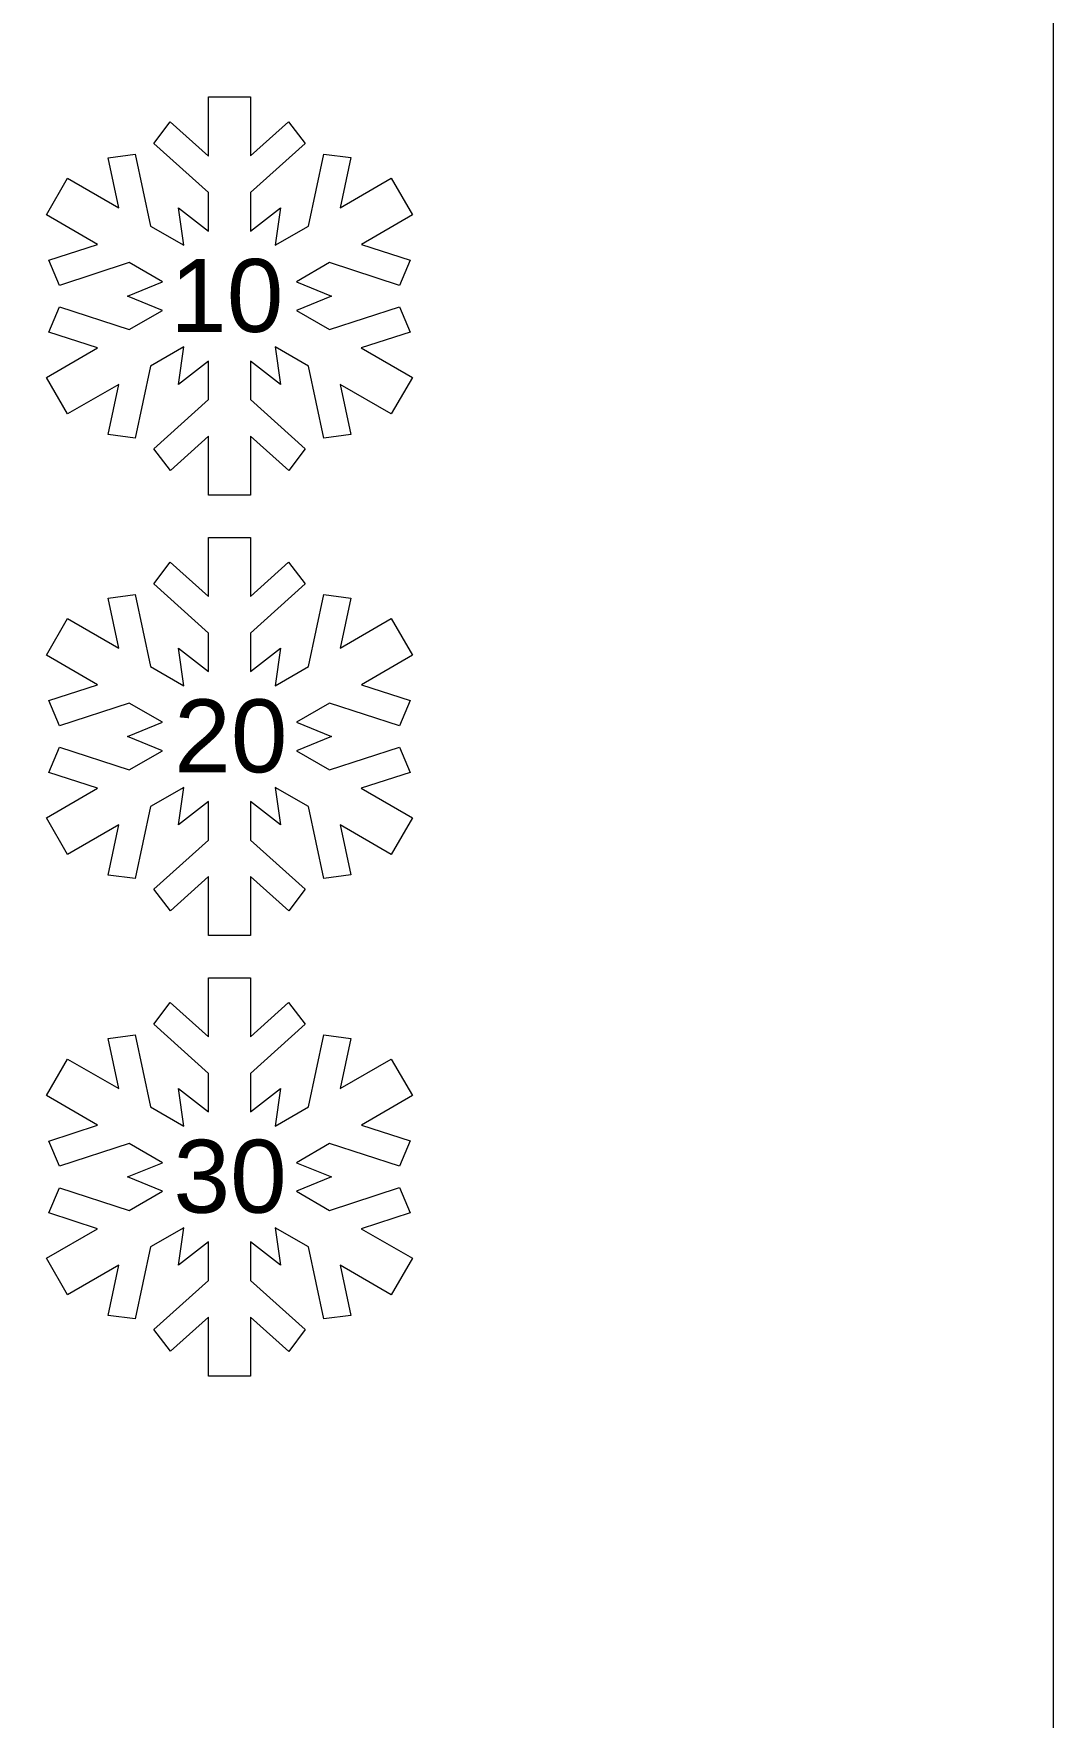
# Model space of a CAD drawing. Header units: millimetres. Extents: x -939 to 939, y -901 to -426.
# Drawn here: x 476.6 to 553.1, y -774.9 to -648.6 of the extents above; entities that cross this region are included whole.
import ezdxf

# ---------------------------------------------------------------- set-up
doc = ezdxf.new("R2010")
doc.units = ezdxf.units.MM
doc.header["$MEASUREMENT"] = 0
doc.layers.add('Camada 1', color=7, linetype='Continuous')
doc.styles.add('0', font='arial.ttf', dxfattribs={"height": 1})

msp = doc.modelspace()

# ---------------------------------------------------------------- linework, layer by layer
at = {"layer": 'Camada 1', "color": 142, "lineweight": 20}
msp.add_lwpolyline([(167.0521, -901.2768), (553.1317, -901.2768), (553.1317, -506.73), (167.0521, -506.73), (167.0521, -901.2768)], close=True, dxfattribs=at)
at = {"layer": 'Camada 1', "color": 250, "lineweight": 20}
for points in [[(498.7947, -670.7627), (498.7947, -670.7627), (496.2969, -669.3206), (496.2969, -669.3206), (496.2969, -669.3206), (496.2969, -669.3206), (498.931, -668.2525), (498.931, -668.2525), (498.931, -668.2525), (498.931, -668.2525), (496.2971, -667.1848), (496.2971, -667.1848), (496.2971, -667.1848), (496.2971, -667.1848), (498.7956, -665.7421), (498.7956, -665.7421), (498.7956, -665.7421), (498.7956, -665.7421), (504.0407, -667.4444), (504.0407, -667.4444), (504.0407, -667.4444), (504.0407, -667.4444), (504.8296, -665.555), (504.8296, -665.555), (504.8296, -665.555), (504.8296, -665.555), (501.1746, -664.3687), (501.1746, -664.3687), (501.1746, -664.3687), (501.1746, -664.3687), (505.0112, -662.1536), (505.0112, -662.1536), (505.0112, -662.1536), (505.0112, -662.1536), (503.4252, -659.4062), (503.4252, -659.4062), (503.4252, -659.4062), (503.4252, -659.4062), (499.5877, -661.6217), (499.5877, -661.6217), (499.5877, -661.6217), (499.5877, -661.6217), (500.389, -657.8574), (500.389, -657.8574), (500.389, -657.8574), (500.389, -657.8574), (498.3585, -657.5967), (498.3585, -657.5967), (498.3585, -657.5967), (498.3585, -657.5967), (497.2089, -662.9951), (497.2089, -662.9951), (497.2089, -662.9951), (497.2089, -662.9951), (494.7107, -664.4376), (494.7107, -664.4376), (494.7107, -664.4376), (494.7107, -664.4376), (495.1029, -661.6219), (495.1029, -661.6219), (495.1029, -661.6219), (495.1029, -661.6219), (492.861, -663.369), (492.861, -663.369), (492.861, -663.369), (492.861, -663.369), (492.861, -660.4847), (492.861, -660.4847), (492.861, -660.4847), (492.861, -660.4847), (496.9579, -656.7933), (496.9579, -656.7933), (496.9579, -656.7933), (496.9579, -656.7933), (495.7163, -655.1648), (495.7163, -655.1648), (495.7163, -655.1648), (495.7163, -655.1648), (492.861, -657.7372), (492.861, -657.7372), (492.861, -657.7372), (492.861, -657.7372), (492.861, -653.3064), (492.861, -653.3064), (492.861, -653.3064), (492.861, -653.3064), (489.6886, -653.3064), (489.6886, -653.3064), (489.6886, -653.3064), (489.6886, -653.3064), (489.6886, -657.7379), (489.6886, -657.7379), (489.6886, -657.7379), (489.6886, -657.7379), (486.8295, -655.1618), (486.8295, -655.1618), (486.8295, -655.1618), (486.8295, -655.1618), (485.5879, -656.7903), (485.5879, -656.7903), (485.5879, -656.7903), (485.5879, -656.7903), (489.6886, -660.4847), (489.6886, -660.4847), (489.6886, -660.4847), (489.6886, -660.4847), (489.6886, -663.369), (489.6886, -663.369), (489.6886, -663.369), (489.6886, -663.369), (487.4467, -661.6219), (487.4467, -661.6219), (487.4467, -661.6219), (487.4467, -661.6219), (487.8389, -664.4376), (487.8389, -664.4376), (487.8389, -664.4376), (487.8389, -664.4376), (485.3409, -662.9951), (485.3409, -662.9951), (485.3409, -662.9951), (485.3409, -662.9951), (484.1922, -657.601), (484.1922, -657.601), (484.1922, -657.601), (484.1922, -657.601), (482.1612, -657.8627), (482.1612, -657.8627), (482.1612, -657.8627), (482.1612, -657.8627), (482.9614, -661.6217), (482.9614, -661.6217), (482.9614, -661.6217), (482.9614, -661.6217), (479.1242, -659.4062), (479.1242, -659.4062), (479.1242, -659.4062), (479.1242, -659.4062), (477.538, -662.1536), (477.538, -662.1536), (477.538, -662.1536), (477.538, -662.1536), (481.3759, -664.3689), (481.3759, -664.3689), (481.3759, -664.3689), (481.3759, -664.3689), (477.7153, -665.5574), (477.7153, -665.5574), (477.7153, -665.5574), (477.7153, -665.5574), (478.5049, -667.4468), (478.5049, -667.4468), (478.5049, -667.4468), (478.5049, -667.4468), (483.7547, -665.7425), (483.7547, -665.7425), (483.7547, -665.7425), (483.7547, -665.7425), (486.2527, -667.1846), (486.2527, -667.1846), (486.2527, -667.1846), (486.2527, -667.1846), (483.6184, -668.2525), (483.6184, -668.2525), (483.6184, -668.2525), (483.6184, -668.2525), (486.2531, -669.3206), (486.2531, -669.3206), (486.2531, -669.3206), (486.2531, -669.3206), (483.7547, -670.7633), (483.7547, -670.7633), (483.7547, -670.7633), (483.7547, -670.7633), (478.5093, -669.061), (478.5093, -669.061), (478.5093, -669.061), (478.5093, -669.061), (477.7202, -670.9506), (477.7202, -670.9506), (477.7202, -670.9506), (477.7202, -670.9506), (481.3754, -672.1367), (481.3754, -672.1367), (481.3754, -672.1367), (481.3754, -672.1367), (477.538, -674.3523), (477.538, -674.3523), (477.538, -674.3523), (477.538, -674.3523), (479.1242, -677.0997), (479.1242, -677.0997), (479.1242, -677.0997), (479.1242, -677.0997), (482.9623, -674.884), (482.9623, -674.884), (482.9623, -674.884), (482.9623, -674.884), (482.161, -678.6481), (482.161, -678.6481), (482.161, -678.6481), (482.161, -678.6481), (484.192, -678.909), (484.192, -678.909), (484.192, -678.909), (484.192, -678.909), (485.3409, -673.5104), (485.3409, -673.5104), (485.3409, -673.5104), (485.3409, -673.5104), (487.8387, -672.0683), (487.8387, -672.0683), (487.8387, -672.0683), (487.8387, -672.0683), (487.4467, -674.8831), (487.4467, -674.8831), (487.4467, -674.8831), (487.4467, -674.8831), (489.6886, -673.1362), (489.6886, -673.1362), (489.6886, -673.1362), (489.6886, -673.1362), (489.6886, -676.0214), (489.6886, -676.0214), (489.6886, -676.0214), (489.6886, -676.0214), (485.5922, -679.7124), (485.5922, -679.7124), (485.5922, -679.7124), (485.5922, -679.7124), (486.8342, -681.3403), (486.8342, -681.3403), (486.8342, -681.3403), (486.8342, -681.3403), (489.6886, -678.7682), (489.6886, -678.7682), (489.6886, -678.7682), (489.6886, -678.7682), (489.6886, -683.1986), (489.6886, -683.1986), (489.6886, -683.1986), (489.6886, -683.1986), (492.861, -683.1986), (492.861, -683.1986), (492.861, -683.1986), (492.861, -683.1986), (492.861, -678.7669), (492.861, -678.7669), (492.861, -678.7669), (492.861, -678.7669), (495.7207, -681.3435), (495.7207, -681.3435), (495.7207, -681.3435), (495.7207, -681.3435), (496.9621, -679.7151), (496.9621, -679.7151), (496.9621, -679.7151), (496.9621, -679.7151), (492.861, -676.0201), (492.861, -676.0201), (492.861, -676.0201), (492.861, -676.0201), (492.861, -673.1362), (492.861, -673.1362), (492.861, -673.1362), (492.861, -673.1362), (495.1029, -674.8831), (495.1029, -674.8831), (495.1029, -674.8831), (495.1029, -674.8831), (494.7109, -672.0683), (494.7109, -672.0683), (494.7109, -672.0683), (494.7109, -672.0683), (497.2096, -673.511), (497.2096, -673.511), (497.2096, -673.511), (497.2096, -673.511), (498.3581, -678.9039), (498.3581, -678.9039), (498.3581, -678.9039), (498.3581, -678.9039), (500.389, -678.6426), (500.389, -678.6426), (500.389, -678.6426), (500.389, -678.6426), (499.589, -674.8842), (499.589, -674.8842), (499.589, -674.8842), (499.589, -674.8842), (503.4256, -677.0995), (503.4256, -677.0995), (503.4256, -677.0995), (503.4256, -677.0995), (505.0118, -674.3521), (505.0118, -674.3521), (505.0118, -674.3521), (505.0118, -674.3521), (501.1735, -672.1363), (501.1735, -672.1363), (501.1735, -672.1363), (501.1735, -672.1363), (504.8347, -670.9479), (504.8347, -670.9479), (504.8347, -670.9479), (504.8347, -670.9479), (504.0454, -669.0587), (504.0454, -669.0587), (504.0454, -669.0587), (504.0454, -669.0587), (498.7947, -670.7627), (498.7947, -670.7627)], [(498.7947, -703.8157), (498.7947, -703.8157), (496.2969, -702.3736), (496.2969, -702.3736), (496.2969, -702.3736), (496.2969, -702.3736), (498.931, -701.3055), (498.931, -701.3055), (498.931, -701.3055), (498.931, -701.3055), (496.2971, -700.2378), (496.2971, -700.2378), (496.2971, -700.2378), (496.2971, -700.2378), (498.7956, -698.7951), (498.7956, -698.7951), (498.7956, -698.7951), (498.7956, -698.7951), (504.0407, -700.4974), (504.0407, -700.4974), (504.0407, -700.4974), (504.0407, -700.4974), (504.8296, -698.608), (504.8296, -698.608), (504.8296, -698.608), (504.8296, -698.608), (501.1746, -697.4217), (501.1746, -697.4217), (501.1746, -697.4217), (501.1746, -697.4217), (505.0112, -695.2066), (505.0112, -695.2066), (505.0112, -695.2066), (505.0112, -695.2066), (503.4252, -692.4591), (503.4252, -692.4591), (503.4252, -692.4591), (503.4252, -692.4591), (499.5877, -694.6746), (499.5877, -694.6746), (499.5877, -694.6746), (499.5877, -694.6746), (500.389, -690.9103), (500.389, -690.9103), (500.389, -690.9103), (500.389, -690.9103), (498.3585, -690.6497), (498.3585, -690.6497), (498.3585, -690.6497), (498.3585, -690.6497), (497.2089, -696.0481), (497.2089, -696.0481), (497.2089, -696.0481), (497.2089, -696.0481), (494.7107, -697.4906), (494.7107, -697.4906), (494.7107, -697.4906), (494.7107, -697.4906), (495.1029, -694.6749), (495.1029, -694.6749), (495.1029, -694.6749), (495.1029, -694.6749), (492.861, -696.422), (492.861, -696.422), (492.861, -696.422), (492.861, -696.422), (492.861, -693.5377), (492.861, -693.5377), (492.861, -693.5377), (492.861, -693.5377), (496.9579, -689.8462), (496.9579, -689.8462), (496.9579, -689.8462), (496.9579, -689.8462), (495.7163, -688.2177), (495.7163, -688.2177), (495.7163, -688.2177), (495.7163, -688.2177), (492.861, -690.7902), (492.861, -690.7902), (492.861, -690.7902), (492.861, -690.7902), (492.861, -686.3594), (492.861, -686.3594), (492.861, -686.3594), (492.861, -686.3594), (489.6886, -686.3594), (489.6886, -686.3594), (489.6886, -686.3594), (489.6886, -686.3594), (489.6886, -690.7908), (489.6886, -690.7908), (489.6886, -690.7908), (489.6886, -690.7908), (486.8295, -688.2147), (486.8295, -688.2147), (486.8295, -688.2147), (486.8295, -688.2147), (485.5879, -689.8433), (485.5879, -689.8433), (485.5879, -689.8433), (485.5879, -689.8433), (489.6886, -693.5377), (489.6886, -693.5377), (489.6886, -693.5377), (489.6886, -693.5377), (489.6886, -696.422), (489.6886, -696.422), (489.6886, -696.422), (489.6886, -696.422), (487.4467, -694.6749), (487.4467, -694.6749), (487.4467, -694.6749), (487.4467, -694.6749), (487.8389, -697.4906), (487.8389, -697.4906), (487.8389, -697.4906), (487.8389, -697.4906), (485.3409, -696.0481), (485.3409, -696.0481), (485.3409, -696.0481), (485.3409, -696.0481), (484.1922, -690.6539), (484.1922, -690.6539), (484.1922, -690.6539), (484.1922, -690.6539), (482.1612, -690.9156), (482.1612, -690.9156), (482.1612, -690.9156), (482.1612, -690.9156), (482.9614, -694.6746), (482.9614, -694.6746), (482.9614, -694.6746), (482.9614, -694.6746), (479.1242, -692.4591), (479.1242, -692.4591), (479.1242, -692.4591), (479.1242, -692.4591), (477.538, -695.2066), (477.538, -695.2066), (477.538, -695.2066), (477.538, -695.2066), (481.3759, -697.4219), (481.3759, -697.4219), (481.3759, -697.4219), (481.3759, -697.4219), (477.7153, -698.6103), (477.7153, -698.6103), (477.7153, -698.6103), (477.7153, -698.6103), (478.5049, -700.4997), (478.5049, -700.4997), (478.5049, -700.4997), (478.5049, -700.4997), (483.7547, -698.7955), (483.7547, -698.7955), (483.7547, -698.7955), (483.7547, -698.7955), (486.2527, -700.2376), (486.2527, -700.2376), (486.2527, -700.2376), (486.2527, -700.2376), (483.6184, -701.3055), (483.6184, -701.3055), (483.6184, -701.3055), (483.6184, -701.3055), (486.2531, -702.3736), (486.2531, -702.3736), (486.2531, -702.3736), (486.2531, -702.3736), (483.7547, -703.8163), (483.7547, -703.8163), (483.7547, -703.8163), (483.7547, -703.8163), (478.5093, -702.114), (478.5093, -702.114), (478.5093, -702.114), (478.5093, -702.114), (477.7202, -704.0036), (477.7202, -704.0036), (477.7202, -704.0036), (477.7202, -704.0036), (481.3754, -705.1897), (481.3754, -705.1897), (481.3754, -705.1897), (481.3754, -705.1897), (477.538, -707.4052), (477.538, -707.4052), (477.538, -707.4052), (477.538, -707.4052), (479.1242, -710.1527), (479.1242, -710.1527), (479.1242, -710.1527), (479.1242, -710.1527), (482.9623, -707.9369), (482.9623, -707.9369), (482.9623, -707.9369), (482.9623, -707.9369), (482.161, -711.7011), (482.161, -711.7011), (482.161, -711.7011), (482.161, -711.7011), (484.192, -711.9619), (484.192, -711.9619), (484.192, -711.9619), (484.192, -711.9619), (485.3409, -706.5633), (485.3409, -706.5633), (485.3409, -706.5633), (485.3409, -706.5633), (487.8387, -705.1213), (487.8387, -705.1213), (487.8387, -705.1213), (487.8387, -705.1213), (487.4467, -707.9361), (487.4467, -707.9361), (487.4467, -707.9361), (487.4467, -707.9361), (489.6886, -706.1892), (489.6886, -706.1892), (489.6886, -706.1892), (489.6886, -706.1892), (489.6886, -709.0744), (489.6886, -709.0744), (489.6886, -709.0744), (489.6886, -709.0744), (485.5922, -712.7653), (485.5922, -712.7653), (485.5922, -712.7653), (485.5922, -712.7653), (486.8342, -714.3932), (486.8342, -714.3932), (486.8342, -714.3932), (486.8342, -714.3932), (489.6886, -711.8212), (489.6886, -711.8212), (489.6886, -711.8212), (489.6886, -711.8212), (489.6886, -716.2516), (489.6886, -716.2516), (489.6886, -716.2516), (489.6886, -716.2516), (492.861, -716.2516), (492.861, -716.2516), (492.861, -716.2516), (492.861, -716.2516), (492.861, -711.8199), (492.861, -711.8199), (492.861, -711.8199), (492.861, -711.8199), (495.7207, -714.3964), (495.7207, -714.3964), (495.7207, -714.3964), (495.7207, -714.3964), (496.9621, -712.7681), (496.9621, -712.7681), (496.9621, -712.7681), (496.9621, -712.7681), (492.861, -709.0731), (492.861, -709.0731), (492.861, -709.0731), (492.861, -709.0731), (492.861, -706.1892), (492.861, -706.1892), (492.861, -706.1892), (492.861, -706.1892), (495.1029, -707.9361), (495.1029, -707.9361), (495.1029, -707.9361), (495.1029, -707.9361), (494.7109, -705.1213), (494.7109, -705.1213), (494.7109, -705.1213), (494.7109, -705.1213), (497.2096, -706.564), (497.2096, -706.564), (497.2096, -706.564), (497.2096, -706.564), (498.3581, -711.9568), (498.3581, -711.9568), (498.3581, -711.9568), (498.3581, -711.9568), (500.389, -711.6955), (500.389, -711.6955), (500.389, -711.6955), (500.389, -711.6955), (499.589, -707.9372), (499.589, -707.9372), (499.589, -707.9372), (499.589, -707.9372), (503.4256, -710.1525), (503.4256, -710.1525), (503.4256, -710.1525), (503.4256, -710.1525), (505.0118, -707.405), (505.0118, -707.405), (505.0118, -707.405), (505.0118, -707.405), (501.1735, -705.1893), (501.1735, -705.1893), (501.1735, -705.1893), (501.1735, -705.1893), (504.8347, -704.0008), (504.8347, -704.0008), (504.8347, -704.0008), (504.8347, -704.0008), (504.0454, -702.1117), (504.0454, -702.1117), (504.0454, -702.1117), (504.0454, -702.1117), (498.7947, -703.8157), (498.7947, -703.8157)], [(498.7947, -736.8686), (498.7947, -736.8686), (496.2969, -735.4266), (496.2969, -735.4266), (496.2969, -735.4266), (496.2969, -735.4266), (498.931, -734.3584), (498.931, -734.3584), (498.931, -734.3584), (498.931, -734.3584), (496.2971, -733.2908), (496.2971, -733.2908), (496.2971, -733.2908), (496.2971, -733.2908), (498.7956, -731.848), (498.7956, -731.848), (498.7956, -731.848), (498.7956, -731.848), (504.0407, -733.5503), (504.0407, -733.5503), (504.0407, -733.5503), (504.0407, -733.5503), (504.8296, -731.661), (504.8296, -731.661), (504.8296, -731.661), (504.8296, -731.661), (501.1746, -730.4746), (501.1746, -730.4746), (501.1746, -730.4746), (501.1746, -730.4746), (505.0112, -728.2595), (505.0112, -728.2595), (505.0112, -728.2595), (505.0112, -728.2595), (503.4252, -725.5121), (503.4252, -725.5121), (503.4252, -725.5121), (503.4252, -725.5121), (499.5877, -727.7276), (499.5877, -727.7276), (499.5877, -727.7276), (499.5877, -727.7276), (500.389, -723.9633), (500.389, -723.9633), (500.389, -723.9633), (500.389, -723.9633), (498.3585, -723.7026), (498.3585, -723.7026), (498.3585, -723.7026), (498.3585, -723.7026), (497.2089, -729.101), (497.2089, -729.101), (497.2089, -729.101), (497.2089, -729.101), (494.7107, -730.5435), (494.7107, -730.5435), (494.7107, -730.5435), (494.7107, -730.5435), (495.1029, -727.7278), (495.1029, -727.7278), (495.1029, -727.7278), (495.1029, -727.7278), (492.861, -729.475), (492.861, -729.475), (492.861, -729.475), (492.861, -729.475), (492.861, -726.5906), (492.861, -726.5906), (492.861, -726.5906), (492.861, -726.5906), (496.9579, -722.8992), (496.9579, -722.8992), (496.9579, -722.8992), (496.9579, -722.8992), (495.7163, -721.2707), (495.7163, -721.2707), (495.7163, -721.2707), (495.7163, -721.2707), (492.861, -723.8432), (492.861, -723.8432), (492.861, -723.8432), (492.861, -723.8432), (492.861, -719.4123), (492.861, -719.4123), (492.861, -719.4123), (492.861, -719.4123), (489.6886, -719.4123), (489.6886, -719.4123), (489.6886, -719.4123), (489.6886, -719.4123), (489.6886, -723.8438), (489.6886, -723.8438), (489.6886, -723.8438), (489.6886, -723.8438), (486.8295, -721.2677), (486.8295, -721.2677), (486.8295, -721.2677), (486.8295, -721.2677), (485.5879, -722.8962), (485.5879, -722.8962), (485.5879, -722.8962), (485.5879, -722.8962), (489.6886, -726.5906), (489.6886, -726.5906), (489.6886, -726.5906), (489.6886, -726.5906), (489.6886, -729.475), (489.6886, -729.475), (489.6886, -729.475), (489.6886, -729.475), (487.4467, -727.7278), (487.4467, -727.7278), (487.4467, -727.7278), (487.4467, -727.7278), (487.8389, -730.5435), (487.8389, -730.5435), (487.8389, -730.5435), (487.8389, -730.5435), (485.3409, -729.101), (485.3409, -729.101), (485.3409, -729.101), (485.3409, -729.101), (484.1922, -723.7069), (484.1922, -723.7069), (484.1922, -723.7069), (484.1922, -723.7069), (482.1612, -723.9686), (482.1612, -723.9686), (482.1612, -723.9686), (482.1612, -723.9686), (482.9614, -727.7276), (482.9614, -727.7276), (482.9614, -727.7276), (482.9614, -727.7276), (479.1242, -725.5121), (479.1242, -725.5121), (479.1242, -725.5121), (479.1242, -725.5121), (477.538, -728.2595), (477.538, -728.2595), (477.538, -728.2595), (477.538, -728.2595), (481.3759, -730.4748), (481.3759, -730.4748), (481.3759, -730.4748), (481.3759, -730.4748), (477.7153, -731.6633), (477.7153, -731.6633), (477.7153, -731.6633), (477.7153, -731.6633), (478.5049, -733.5527), (478.5049, -733.5527), (478.5049, -733.5527), (478.5049, -733.5527), (483.7547, -731.8485), (483.7547, -731.8485), (483.7547, -731.8485), (483.7547, -731.8485), (486.2527, -733.2905), (486.2527, -733.2905), (486.2527, -733.2905), (486.2527, -733.2905), (483.6184, -734.3584), (483.6184, -734.3584), (483.6184, -734.3584), (483.6184, -734.3584), (486.2531, -735.4266), (486.2531, -735.4266), (486.2531, -735.4266), (486.2531, -735.4266), (483.7547, -736.8693), (483.7547, -736.8693), (483.7547, -736.8693), (483.7547, -736.8693), (478.5093, -735.167), (478.5093, -735.167), (478.5093, -735.167), (478.5093, -735.167), (477.7202, -737.0566), (477.7202, -737.0566), (477.7202, -737.0566), (477.7202, -737.0566), (481.3754, -738.2427), (481.3754, -738.2427), (481.3754, -738.2427), (481.3754, -738.2427), (477.538, -740.4582), (477.538, -740.4582), (477.538, -740.4582), (477.538, -740.4582), (479.1242, -743.2057), (479.1242, -743.2057), (479.1242, -743.2057), (479.1242, -743.2057), (482.9623, -740.9899), (482.9623, -740.9899), (482.9623, -740.9899), (482.9623, -740.9899), (482.161, -744.754), (482.161, -744.754), (482.161, -744.754), (482.161, -744.754), (484.192, -745.0149), (484.192, -745.0149), (484.192, -745.0149), (484.192, -745.0149), (485.3409, -739.6163), (485.3409, -739.6163), (485.3409, -739.6163), (485.3409, -739.6163), (487.8387, -738.1742), (487.8387, -738.1742), (487.8387, -738.1742), (487.8387, -738.1742), (487.4467, -740.9891), (487.4467, -740.9891), (487.4467, -740.9891), (487.4467, -740.9891), (489.6886, -739.2421), (489.6886, -739.2421), (489.6886, -739.2421), (489.6886, -739.2421), (489.6886, -742.1273), (489.6886, -742.1273), (489.6886, -742.1273), (489.6886, -742.1273), (485.5922, -745.8183), (485.5922, -745.8183), (485.5922, -745.8183), (485.5922, -745.8183), (486.8342, -747.4462), (486.8342, -747.4462), (486.8342, -747.4462), (486.8342, -747.4462), (489.6886, -744.8741), (489.6886, -744.8741), (489.6886, -744.8741), (489.6886, -744.8741), (489.6886, -749.3046), (489.6886, -749.3046), (489.6886, -749.3046), (489.6886, -749.3046), (492.861, -749.3046), (492.861, -749.3046), (492.861, -749.3046), (492.861, -749.3046), (492.861, -744.8729), (492.861, -744.8729), (492.861, -744.8729), (492.861, -744.8729), (495.7207, -747.4494), (495.7207, -747.4494), (495.7207, -747.4494), (495.7207, -747.4494), (496.9621, -745.8211), (496.9621, -745.8211), (496.9621, -745.8211), (496.9621, -745.8211), (492.861, -742.1261), (492.861, -742.1261), (492.861, -742.1261), (492.861, -742.1261), (492.861, -739.2421), (492.861, -739.2421), (492.861, -739.2421), (492.861, -739.2421), (495.1029, -740.9891), (495.1029, -740.9891), (495.1029, -740.9891), (495.1029, -740.9891), (494.7109, -738.1742), (494.7109, -738.1742), (494.7109, -738.1742), (494.7109, -738.1742), (497.2096, -739.6169), (497.2096, -739.6169), (497.2096, -739.6169), (497.2096, -739.6169), (498.3581, -745.0098), (498.3581, -745.0098), (498.3581, -745.0098), (498.3581, -745.0098), (500.389, -744.7485), (500.389, -744.7485), (500.389, -744.7485), (500.389, -744.7485), (499.589, -740.9901), (499.589, -740.9901), (499.589, -740.9901), (499.589, -740.9901), (503.4256, -743.2054), (503.4256, -743.2054), (503.4256, -743.2054), (503.4256, -743.2054), (505.0118, -740.458), (505.0118, -740.458), (505.0118, -740.458), (505.0118, -740.458), (501.1735, -738.2423), (501.1735, -738.2423), (501.1735, -738.2423), (501.1735, -738.2423), (504.8347, -737.0538), (504.8347, -737.0538), (504.8347, -737.0538), (504.8347, -737.0538), (504.0454, -735.1646), (504.0454, -735.1646), (504.0454, -735.1646), (504.0454, -735.1646), (498.7947, -736.8686), (498.7947, -736.8686)]]:
    msp.add_open_spline(points, degree=3, knots=[0, 0, 0, 0, 0.01265823, 0.01265823, 0.01265823, 0.01265823, 0.02531646, 0.02531646, 0.02531646, 0.02531646, 0.03797468, 0.03797468, 0.03797468, 0.03797468, 0.05063291, 0.05063291, 0.05063291, 0.05063291, 0.06329114, 0.06329114, 0.06329114, 0.06329114, 0.07594937, 0.07594937, 0.07594937, 0.07594937, 0.08860759, 0.08860759, 0.08860759, 0.08860759, 0.10126582, 0.10126582, 0.10126582, 0.10126582, 0.11392405, 0.11392405, 0.11392405, 0.11392405, 0.12658228, 0.12658228, 0.12658228, 0.12658228, 0.13924051, 0.13924051, 0.13924051, 0.13924051, 0.15189873, 0.15189873, 0.15189873, 0.15189873, 0.16455696, 0.16455696, 0.16455696, 0.16455696, 0.17721519, 0.17721519, 0.17721519, 0.17721519, 0.18987342, 0.18987342, 0.18987342, 0.18987342, 0.20253165, 0.20253165, 0.20253165, 0.20253165, 0.21518987, 0.21518987, 0.21518987, 0.21518987, 0.2278481, 0.2278481, 0.2278481, 0.2278481, 0.24050633, 0.24050633, 0.24050633, 0.24050633, 0.25316456, 0.25316456, 0.25316456, 0.25316456, 0.26582278, 0.26582278, 0.26582278, 0.26582278, 0.27848101, 0.27848101, 0.27848101, 0.27848101, 0.29113924, 0.29113924, 0.29113924, 0.29113924, 0.30379747, 0.30379747, 0.30379747, 0.30379747, 0.3164557, 0.3164557, 0.3164557, 0.3164557, 0.32911392, 0.32911392, 0.32911392, 0.32911392, 0.34177215, 0.34177215, 0.34177215, 0.34177215, 0.35443038, 0.35443038, 0.35443038, 0.35443038, 0.36708861, 0.36708861, 0.36708861, 0.36708861, 0.37974684, 0.37974684, 0.37974684, 0.37974684, 0.39240506, 0.39240506, 0.39240506, 0.39240506, 0.40506329, 0.40506329, 0.40506329, 0.40506329, 0.41772152, 0.41772152, 0.41772152, 0.41772152, 0.43037975, 0.43037975, 0.43037975, 0.43037975, 0.44303797, 0.44303797, 0.44303797, 0.44303797, 0.4556962, 0.4556962, 0.4556962, 0.4556962, 0.46835443, 0.46835443, 0.46835443, 0.46835443, 0.48101266, 0.48101266, 0.48101266, 0.48101266, 0.49367089, 0.49367089, 0.49367089, 0.49367089, 0.50632911, 0.50632911, 0.50632911, 0.50632911, 0.51898734, 0.51898734, 0.51898734, 0.51898734, 0.53164557, 0.53164557, 0.53164557, 0.53164557, 0.5443038, 0.5443038, 0.5443038, 0.5443038, 0.55696203, 0.55696203, 0.55696203, 0.55696203, 0.56962025, 0.56962025, 0.56962025, 0.56962025, 0.58227848, 0.58227848, 0.58227848, 0.58227848, 0.59493671, 0.59493671, 0.59493671, 0.59493671, 0.60759494, 0.60759494, 0.60759494, 0.60759494, 0.62025316, 0.62025316, 0.62025316, 0.62025316, 0.63291139, 0.63291139, 0.63291139, 0.63291139, 0.64556962, 0.64556962, 0.64556962, 0.64556962, 0.65822785, 0.65822785, 0.65822785, 0.65822785, 0.67088608, 0.67088608, 0.67088608, 0.67088608, 0.6835443, 0.6835443, 0.6835443, 0.6835443, 0.69620253, 0.69620253, 0.69620253, 0.69620253, 0.70886076, 0.70886076, 0.70886076, 0.70886076, 0.72151899, 0.72151899, 0.72151899, 0.72151899, 0.73417722, 0.73417722, 0.73417722, 0.73417722, 0.74683544, 0.74683544, 0.74683544, 0.74683544, 0.75949367, 0.75949367, 0.75949367, 0.75949367, 0.7721519, 0.7721519, 0.7721519, 0.7721519, 0.78481013, 0.78481013, 0.78481013, 0.78481013, 0.79746835, 0.79746835, 0.79746835, 0.79746835, 0.81012658, 0.81012658, 0.81012658, 0.81012658, 0.82278481, 0.82278481, 0.82278481, 0.82278481, 0.83544304, 0.83544304, 0.83544304, 0.83544304, 0.84810127, 0.84810127, 0.84810127, 0.84810127, 0.86075949, 0.86075949, 0.86075949, 0.86075949, 0.87341772, 0.87341772, 0.87341772, 0.87341772, 0.88607595, 0.88607595, 0.88607595, 0.88607595, 0.89873418, 0.89873418, 0.89873418, 0.89873418, 0.91139241, 0.91139241, 0.91139241, 0.91139241, 0.92405063, 0.92405063, 0.92405063, 0.92405063, 0.93670886, 0.93670886, 0.93670886, 0.93670886, 0.94936709, 0.94936709, 0.94936709, 0.94936709, 0.96202532, 0.96202532, 0.96202532, 0.96202532, 0.97468354, 0.97468354, 0.97468354, 0.97468354, 1, 1, 1, 1], dxfattribs=at)

# ---------------------------------------------------------------- texts
at = {"layer": 'Camada 1', "color": 114, "style": '0', "width": 1}
for s, p in [('10', (486.8162, -670.942)), ('20', (487.1192, -703.9949)), ('30', (487.0673, -737.0479))]:
    msp.add_text(s, height=5.47747, dxfattribs=at).set_placement(p)

doc.saveas('drawing.dxf')
